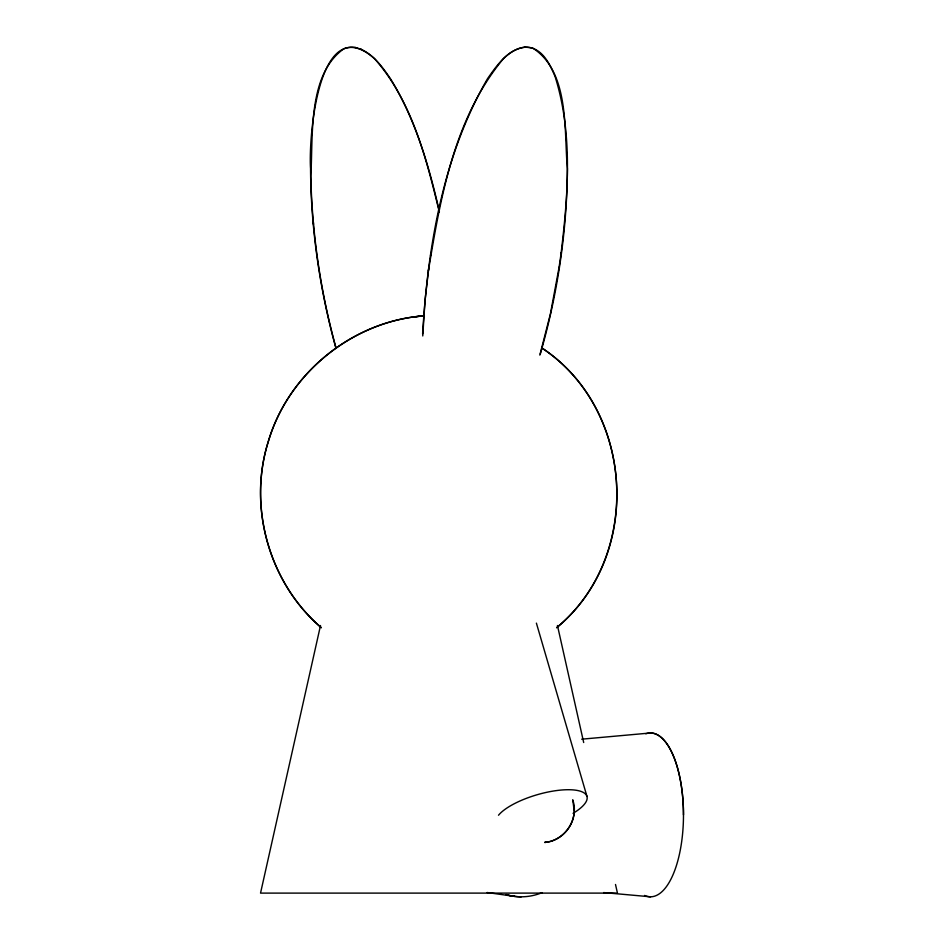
<?xml version="1.0" encoding="UTF-8"?>
<svg xmlns="http://www.w3.org/2000/svg" width="944" height="944" viewBox="0 0 944 944"><rect width="100%" height="100%" fill="white"/><g stroke="black" fill="none" stroke-linecap="round" stroke-linejoin="round"><path stroke-width="1.42" d="M574.235 811.368L572.855 800.229M422.759 335.958L425.012 300.546L428.718 268.568M422.617 333.881C427.844 246.101 443.043 155.536 487.623 78.517C496.78 65.525 507.683 49.442 524.829 47.2M560.901 254.915C567.969 195.845 573.22 133.977 555.013 76.37C550.305 65.384 544.275 51.849 531.767 47.932C521.206 44.934 510.61 51.519 503.4 58.681C454.335 117.705 440.541 197.166 428.399 270.881M430.558 256.036L430.877 253.724M539.838 355.121L550.423 313.797L559.084 267.27M558.754 269.583L561.22 252.603M573.917 814.578C572.005 829.115 559.273 841.234 544.664 842.437L546.257 842.237M320.5 625.518L260.532 893.107L617.447 893.107L615.5 884.481M540.31 353.965C557.597 294.127 566.86 231.905 567.403 169.601L567.403 168.598C563.875 130.697 569.846 72.417 533.195 48.368C530.54 47.589 527.755 47.294 525.006 47.247M556.889 627.406C643.537 555.957 634.51 409.295 541.703 347.793M556.606 627.795C642.451 556.759 635.583 409.554 541.679 347.935M424.399 315.839C352.997 320.712 288.168 373.151 268.226 441.851C247.599 507.211 269.276 583.227 321.361 627.795M544.924 842.414C564.878 840.903 579.356 818.755 572.748 799.875M422.759 315.933C352.643 321.68 289.336 372.679 268.792 439.963C247.505 505.606 268.592 582.436 321.066 627.406M412.799 317.125L421.484 316.051M581.669 739.187L650.51 732.981A81.916 32.981 -90 0 1 683.48 814.884A81.916 32.981 -90 0 1 650.51 896.8L603.641 892.576M487.104 892.517L514.822 896.411M355.192 47.46C351.428 46.881 347.357 47.306 343.84 48.781C307.26 74.812 313.337 136.514 310.788 176.15C312.134 234.324 320.606 292.369 336.182 348.442M360.691 49.1C373.753 54.894 382.485 67.083 390.332 78.517C415.325 119.038 428.847 165.389 439.385 211.456M354.956 47.389L361.174 49.241M536.393 623.123L586.979 796.453M335.604 347.097C319.815 289.312 310.989 229.534 310.552 169.601L310.552 168.598C308.452 140.691 317.597 8.378 374.591 58.717C412.044 101.114 426.204 158.191 439.29 211.881M557.456 625.518L583.687 742.515M312.11 206.771L312.287 209.013M313.337 222.17L313.526 224.448M650.51 896.8A81.916 32.981 90 0 1 644.516 895.443M645.814 733.807A81.916 32.981 90 0 1 683.48 814.884M542.163 892.611A81.916 66.045 90 0 1 507.258 894.924M521.3 896.8A81.916 66.045 -90 0 1 505.96 894.558M498.503 815.238A47.436 15.635 -16.3 0 1 566.506 789.739A47.436 15.635 -16.3 0 1 573.055 813.327"/></g></svg>
